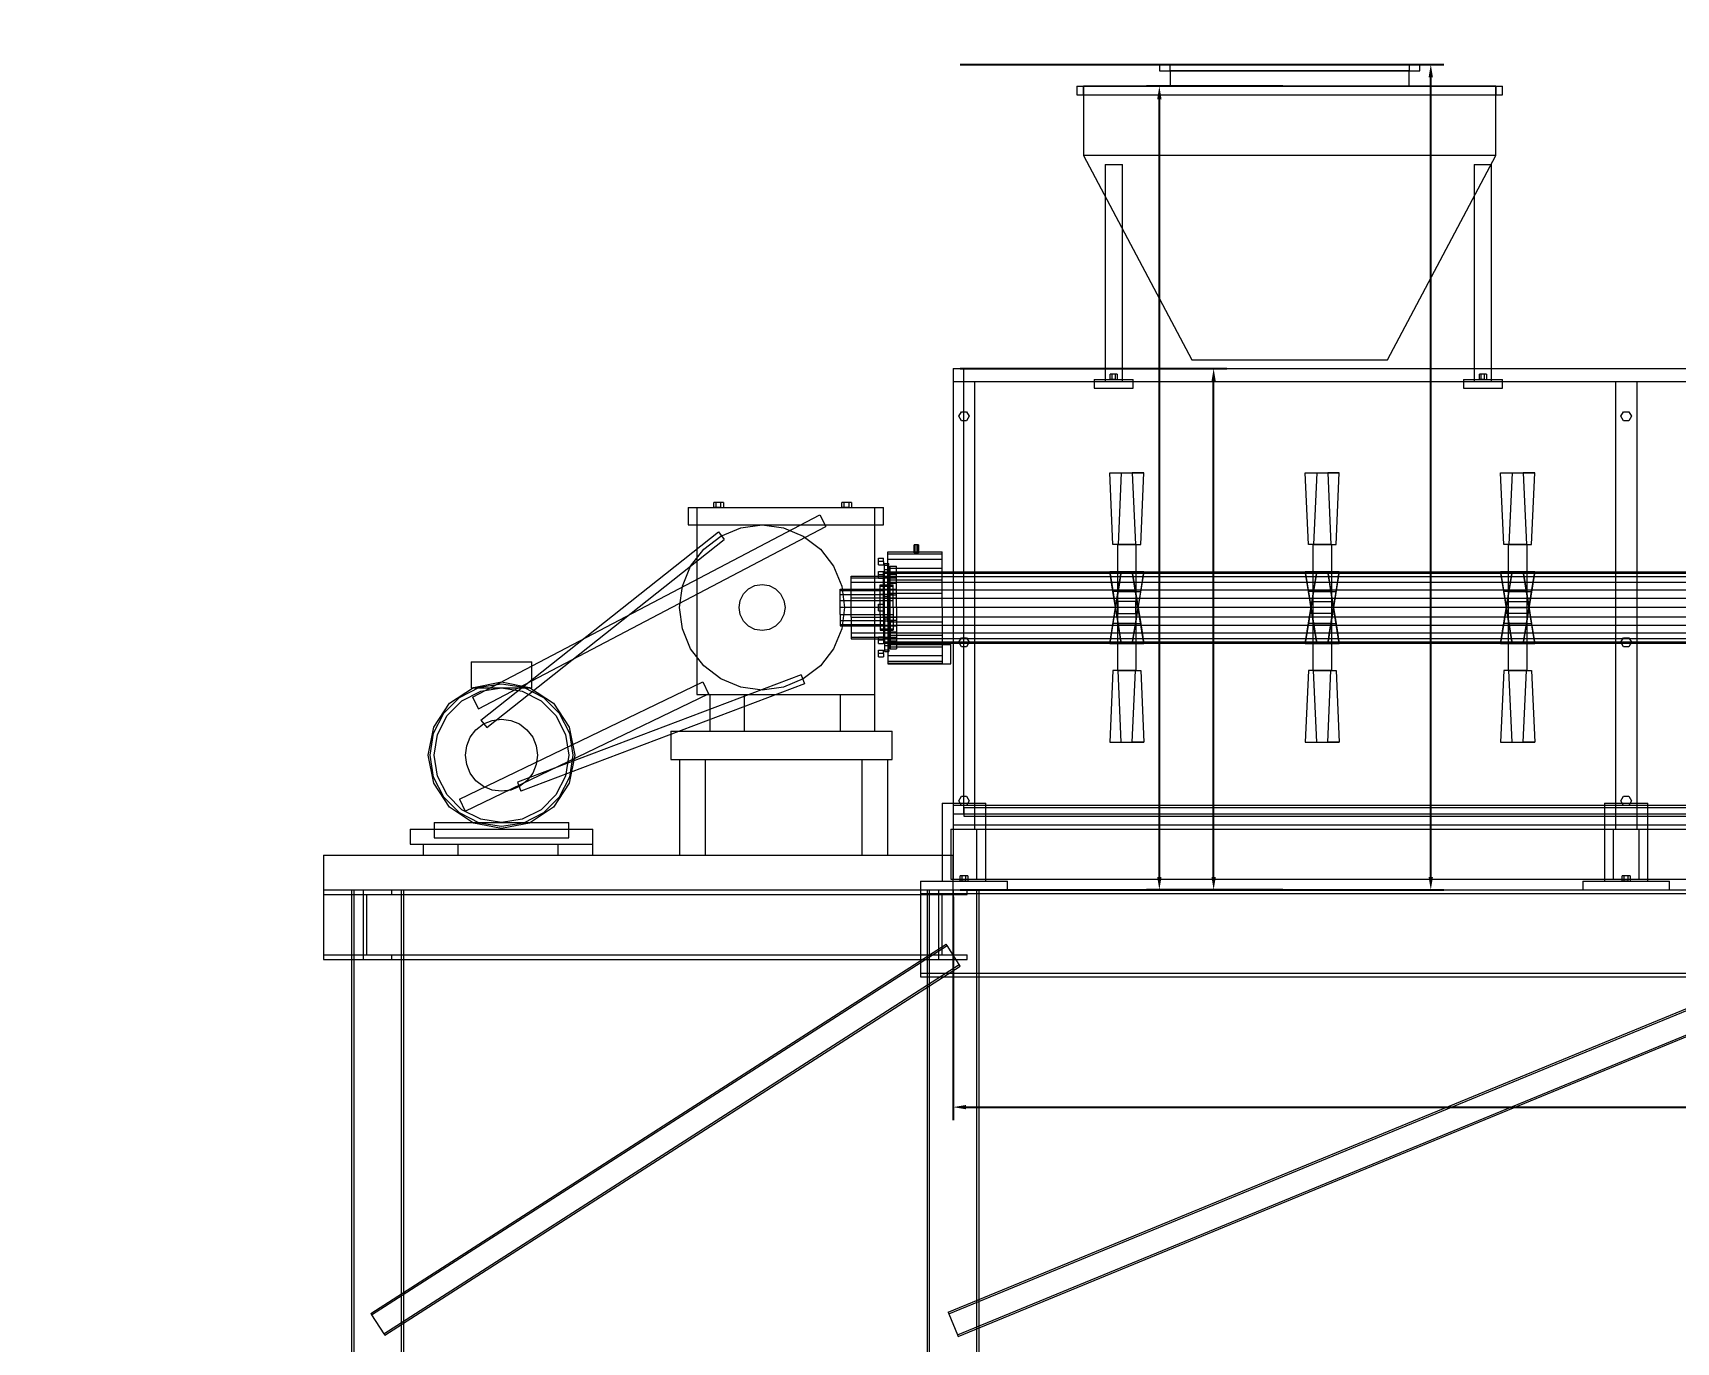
# Model space of a CAD drawing. Header units: millimetres. Extents: x -191664 to 191490, y -197311 to 10263.
# Drawn here: x -644 to 3140, y -84141 to -81127 of the extents above; entities that cross this region are included whole.
import ezdxf

# ---------------------------------------------------------------- set-up
doc = ezdxf.new("R2010")
doc.units = ezdxf.units.MM
for name, color, linetype, lineweight in [('COTAS_O', 1, 'Continuous', 0), ('COTAS_R', 1, 'Continuous', 0), ('DET_mezcladora_lateral', 7, 'Continuous', 0), ('R15_COTAS_TRANSPORTE_P', 1, 'Continuous', 0)]:
    doc.layers.add(name, color=color, linetype=linetype, lineweight=lineweight)
doc.dimstyles.new('PLANTA_20', dxfattribs={"dimtxt": 50, "dimasz": 30, "dimexe": 30, "dimexo": 16, "dimgap": 20, "dimtad": 1, "dimtih": 1, "dimtoh": 1, "dimdec": 1, "dimzin": 0, "dimdsep": 46, "dimcen": 0.09, "dimadec": 0, "dimazin": 0, "dimtfac": 1, "dimtdec": 4, "dimtofl": 0, "dimtmove": 0, "dimatfit": 3, "dimfxl": 1, "dimtolj": 1, "dimtzin": 0, "dimarcsym": 0})

# ---------------------------------------------------------------- blocks, each defined once
blk = doc.blocks.new('*D59')
at = {"layer": 'COTAS_O', "color": 0, "lineweight": -2, "transparency": 16777216}
for p, q in [((1475, -83116), (1475, -83630)), ((7675, -83116), (7675, -83630)), ((1505, -83600), (7645, -83600))]:
    blk.add_line(p, q, dxfattribs=at)
at = {"layer": 'COTAS_O', "color": 0, "transparency": 16777216}
for points in [[(1505, -83595), (1505, -83605), (1475, -83600)], [(7645, -83595), (7645, -83605), (7675, -83600)]]:
    blk.add_solid(points, dxfattribs=at)
at = {"layer": 'Defpoints', "color": 0, "transparency": 16777216}
for p in [(1475, -83100), (7675, -83100), (7675, -83600)]:
    blk.add_point(p, dxfattribs=at)
blk = doc.blocks.new('*D60')
at = {"layer": 'COTAS_O', "color": 0, "lineweight": -2, "transparency": 16777216}
for p, q in [((1491, -81900), (2105, -81900)), ((2075, -83070), (2075, -81930)), ((1491, -83100), (2105, -83100))]:
    blk.add_line(p, q, dxfattribs=at)
at = {"layer": 'COTAS_O', "color": 0, "transparency": 16777216}
for points in [[(2070, -81930), (2080, -81930), (2075, -81900)], [(2070, -83070), (2080, -83070), (2075, -83100)]]:
    blk.add_solid(points, dxfattribs=at)
at = {"layer": 'Defpoints', "color": 0, "transparency": 16777216}
for p in [(1475, -81900), (2075, -81900), (1475, -83100)]:
    blk.add_point(p, dxfattribs=at)
blk = doc.blocks.new('*D61')
at = {"layer": 'COTAS_R', "color": 0, "lineweight": -2, "transparency": 16777216}
for p, q in [((1491, -81200), (2605, -81200)), ((2575, -83070), (2575, -81230)), ((1491, -83100), (2605, -83100))]:
    blk.add_line(p, q, dxfattribs=at)
at = {"layer": 'COTAS_R', "color": 0, "transparency": 16777216}
for points in [[(2570, -81230), (2580, -81230), (2575, -81200)], [(2570, -83070), (2580, -83070), (2575, -83100)]]:
    blk.add_solid(points, dxfattribs=at)
at = {"layer": 'Defpoints', "color": 0, "transparency": 16777216}
for p in [(1475, -81200), (2575, -81200), (1475, -83100)]:
    blk.add_point(p, dxfattribs=at)
blk = doc.blocks.new('*D62')
at = {"layer": 'COTAS_R', "color": 0, "lineweight": -2, "transparency": 16777216}
for p, q in [((2234, -81250), (1920, -81250)), ((1950, -83070), (1950, -81280)), ((2234, -83100), (1920, -83100))]:
    blk.add_line(p, q, dxfattribs=at)
at = {"layer": 'COTAS_R', "color": 0, "transparency": 16777216}
for points in [[(1945, -81280), (1955, -81280), (1950, -81250)], [(1945, -83070), (1955, -83070), (1950, -83100)]]:
    blk.add_solid(points, dxfattribs=at)
at = {"layer": 'Defpoints', "color": 0, "transparency": 16777216}
for p in [(1950, -81250), (2250, -81250), (2250, -83100)]:
    blk.add_point(p, dxfattribs=at)
blk = doc.blocks.new('*D63')
at = {"layer": 'COTAS_R', "color": 0, "lineweight": -2, "transparency": 16777216}
for p, q in [((2234, -81250), (1920, -81250)), ((1950, -83070), (1950, -81280)), ((2234, -83100), (1920, -83100))]:
    blk.add_line(p, q, dxfattribs=at)
at = {"layer": 'COTAS_R', "color": 0, "transparency": 16777216}
for points in [[(1945, -81280), (1955, -81280), (1950, -81250)], [(1945, -83070), (1955, -83070), (1950, -83100)]]:
    blk.add_solid(points, dxfattribs=at)
at = {"layer": 'Defpoints', "color": 0, "transparency": 16777216}
for p in [(1950, -81250), (2250, -81250), (2250, -83100)]:
    blk.add_point(p, dxfattribs=at)
blk = doc.blocks.new('*D131')
at = {"layer": 'Defpoints', "color": 0, "transparency": 16777216}
for p in [(1100, -183968.1), (1139.8, -184162.7), (1104.6, -184212), (1304.6, -184212), (1304.6, -184212)]:
    blk.add_point(p, dxfattribs=at)
at = {"layer": 'R15_COTAS_TRANSPORTE_P', "color": 0, "lineweight": -2, "transparency": 16777216}
blk.add_arc((1304.6, -184212), 172, 140.0034, 169.9966, dxfattribs=at)
at = {"layer": 'R15_COTAS_TRANSPORTE_P', "color": 0, "transparency": 16777216}
for points in [[(1169.3, -184097.9), (1176.3, -184105), (1194, -184080.2)], [(1140.2, -184182.6), (1130.2, -184181.7), (1132.6, -184212)]]:
    blk.add_solid(points, dxfattribs=at)
blk = doc.blocks.new('*D132')
at = {"layer": 'Defpoints', "color": 0, "transparency": 16777216}
for p in [(-500, -194490), (-500, -194490), (500, -194490), (203.3, -194656.7), (439.7, -194832)]:
    blk.add_point(p, dxfattribs=at)
at = {"layer": 'R15_COTAS_TRANSPORTE_P', "color": 0, "lineweight": -2, "transparency": 16777216}
blk.add_arc((-500, -194490), 722.8, 342.3783, 357.6217, dxfattribs=at)
at = {"layer": 'R15_COTAS_TRANSPORTE_P', "color": 0, "transparency": 16777216}
for points in [[(217.2, -194519.9), (227.1, -194520.1), (222.8, -194490)], [(193.6, -194710.4), (184.1, -194707.2), (179.2, -194737.2)]]:
    blk.add_solid(points, dxfattribs=at)
blk = doc.blocks.new('*D133')
at = {"layer": 'Defpoints', "color": 0, "transparency": 16777216}
for p in [(439.7, -194148), (217.9, -194406.1), (-500, -194490), (-500, -194490), (500, -194490)]:
    blk.add_point(p, dxfattribs=at)
at = {"layer": 'R15_COTAS_TRANSPORTE_P', "color": 0, "lineweight": -2, "transparency": 16777216}
blk.add_arc((-500, -194490), 722.8, 2.3783, 17.6217, dxfattribs=at)
at = {"layer": 'R15_COTAS_TRANSPORTE_P', "color": 0, "transparency": 16777216}
for points in [[(184.1, -194272.8), (193.6, -194269.6), (179.2, -194242.8)], [(227.1, -194459.9), (217.2, -194460.1), (222.8, -194490)]]:
    blk.add_solid(points, dxfattribs=at)

msp = doc.modelspace()

# ---------------------------------------------------------------- linework, layer by layer
at = {"layer": 'DET_mezcladora_lateral', "color": 9, "true_color": 0xc6c9c8}
for p, q in [((1950, -81200), (2550, -81200)), ((1950, -81200), (1950, -81215)), ((1950, -81200), (1975, -81200)), ((1975, -81215), (1975, -81200)), ((2525, -81200), (2550, -81200)), ((2525, -81200), (2525, -81215)), ((2550, -81215), (2550, -81200)), ((1950, -81215), (2550, -81215)), ((1950, -81215), (1975, -81215)), ((2525, -81215), (2550, -81215)), ((1475, -81900), (1475, -81930)), ((1475, -81900), (1500, -81900)), ((1500, -81930), (1500, -81900)), ((1800, -81925), (1890, -81925)), ((1800, -81925), (1800, -81945)), ((1890, -81945), (1890, -81925)), ((2650, -81925), (2740, -81925)), ((2650, -81925), (2650, -81945)), ((2740, -81945), (2740, -81925)), ((1475, -81930), (7675, -81930)), ((1475, -81930), (1525, -81930)), ((1475, -81930), (1475, -82960)), ((1525, -82960), (1525, -81930)), ((1800, -81945), (1890, -81945)), ((2650, -81945), (2740, -81945)), ((3000, -81930), (3050, -81930)), ((3000, -81930), (3000, -82960)), ((3050, -82960), (3050, -81930)), ((1896, -82305), (1854, -82305)), ((1854, -82450), (1854, -82305)), ((1896, -82305), (1896, -82450)), ((2346, -82305), (2304, -82305)), ((2304, -82450), (2304, -82305)), ((2346, -82305), (2346, -82450)), ((2796, -82305), (2754, -82305)), ((2754, -82450), (2754, -82305)), ((2796, -82305), (2796, -82450)), ((1330, -82359.65), (1330, -82355)), ((1330, -82355), (1345, -82355)), ((1330, -82373.14), (1330, -82359.65)), ((1330, -82359.65), (1345, -82359.65)), ((1330, -82394.16), (1330, -82373.14)), ((1330, -82373.14), (1345, -82373.14)), ((1345, -82359.65), (1345, -82355)), ((1345, -82373.14), (1345, -82359.65)), ((1345, -82394.16), (1345, -82373.14)), ((992.12, -82418.85), (1003.85, -82407.12)), ((1003.85, -82407.12), (1018.62, -82399.59)), ((1018.62, -82399.59), (1035, -82397)), ((1035, -82397), (1051.38, -82399.59)), ((1051.38, -82399.59), (1066.15, -82407.12)), ((1066.15, -82407.12), (1077.88, -82418.85)), ((1215, -82411.2), (1215, -82408)), ((1215, -82408), (1315, -82408)), ((1215, -82420.3), (1215, -82411.2)), ((1215, -82411.2), (1315, -82411.2)), ((1315, -82411.2), (1315, -82408)), ((1315, -82420.3), (1315, -82411.2)), ((1330, -82420.64), (1330, -82394.16)), ((1330, -82394.16), (1345, -82394.16)), ((1345, -82420.64), (1345, -82394.16)), ((982, -82450), (984.59, -82433.62)), ((984.59, -82466.38), (982, -82450)), ((984.59, -82433.62), (992.12, -82418.85)), ((1077.88, -82418.85), (1085.41, -82433.62)), ((1085.41, -82433.62), (1088, -82450)), ((1088, -82450), (1085.41, -82466.38)), ((1215, -82433.93), (1215, -82420.3)), ((1215, -82420.3), (1315, -82420.3)), ((1215, -82450), (1215, -82433.93)), ((1215, -82433.93), (1315, -82433.93)), ((1215, -82466.07), (1215, -82450)), ((1315, -82450), (1215, -82450)), ((1315, -82433.93), (1315, -82420.3)), ((1315, -82450), (1315, -82433.93)), ((1315, -82450), (1315, -82466.07)), ((1330, -82450), (1330, -82420.64)), ((1330, -82420.64), (1345, -82420.64)), ((1330, -82479.36), (1330, -82450)), ((1345, -82450), (1330, -82450)), ((1345, -82450), (1345, -82420.64)), ((1345, -82450), (1345, -82479.36)), ((1854, -82436), (1854, -82464)), ((1896, -82436), (1854, -82436)), ((1896, -82450), (1854, -82450)), ((1854, -82595), (1854, -82450)), ((1896, -82464), (1896, -82436)), ((1896, -82450), (1896, -82595)), ((2304, -82464), (2304, -82436)), ((2304, -82436), (2346, -82436)), ((2346, -82450), (2304, -82450)), ((2304, -82595), (2304, -82450)), ((2346, -82436), (2346, -82464)), ((2346, -82450), (2346, -82595)), ((2754, -82464), (2754, -82436)), ((2754, -82436), (2796, -82436)), ((2754, -82450), (2796, -82450)), ((2754, -82595), (2754, -82450)), ((2796, -82436), (2796, -82464)), ((2796, -82450), (2796, -82595)), ((992.12, -82481.15), (984.59, -82466.38)), ((1003.85, -82492.88), (992.12, -82481.15)), ((1018.62, -82500.41), (1003.85, -82492.88)), ((1066.15, -82492.88), (1051.38, -82500.41)), ((1077.88, -82481.15), (1066.15, -82492.88)), ((1085.41, -82466.38), (1077.88, -82481.15)), ((1215, -82466.07), (1215, -82479.7)), ((1215, -82466.07), (1315, -82466.07)), ((1215, -82479.7), (1215, -82488.8)), ((1215, -82479.7), (1315, -82479.7)), ((1215, -82488.8), (1215, -82492)), ((1215, -82488.8), (1315, -82488.8)), ((1215, -82492), (1315, -82492)), ((1315, -82466.07), (1315, -82479.7)), ((1315, -82479.7), (1315, -82488.8)), ((1315, -82488.8), (1315, -82492)), ((1330, -82479.36), (1330, -82505.84)), ((1330, -82479.36), (1345, -82479.36)), ((1345, -82479.36), (1345, -82505.84)), ((1854, -82464), (1896, -82464)), ((2346, -82464), (2304, -82464)), ((2796, -82464), (2754, -82464)), ((1035, -82503), (1018.62, -82500.41)), ((1051.38, -82500.41), (1035, -82503)), ((1330, -82505.84), (1330, -82526.86)), ((1330, -82505.84), (1345, -82505.84)), ((1330, -82526.86), (1330, -82540.35)), ((1330, -82526.86), (1345, -82526.86)), ((1345, -82505.84), (1345, -82526.86)), ((1345, -82526.86), (1345, -82540.35)), ((1330, -82540.35), (1330, -82545)), ((1330, -82540.35), (1345, -82540.35)), ((1330, -82545), (1345, -82545)), ((1345, -82540.35), (1345, -82545)), ((1854, -82595), (1896, -82595)), ((2304, -82595), (2346, -82595)), ((2754, -82595), (2796, -82595)), ((1475, -82905), (7675, -82905)), ((1475, -82905), (1475, -82950)), ((225, -82960), (645, -82960)), ((225, -82960), (225, -82995)), ((645, -82995), (645, -82960)), ((1475, -82950), (7675, -82950)), ((1475, -82960), (1525, -82960)), ((3000, -82960), (3050, -82960)), ((225, -82995), (645, -82995)), ((1400, -83080), (1600, -83080)), ((1400, -83080), (1400, -83100)), ((1600, -83100), (1600, -83080)), ((2925, -83080), (3125, -83080)), ((2925, -83080), (2925, -83100)), ((3125, -83100), (3125, -83080)), ((1400, -83100), (1600, -83100)), ((2925, -83100), (3125, -83100))]:
    msp.add_line(p, q, dxfattribs=at)
at = {"layer": 'DET_mezcladora_lateral', "color": 250, "true_color": 0x33393d}
for p, q in [((2525, -81215), (1975, -81215)), ((1975, -81215), (1975, -81250)), ((2525, -81250), (2525, -81215)), ((1975, -81250), (2525, -81250)), ((885, -82220), (1295, -82220)), ((885, -82220), (885, -82650)), ((1295, -82650), (1295, -82220)), ((940, -82285.46), (985.82, -82266.47)), ((985.82, -82266.47), (1035, -82260)), ((1035, -82260), (1084.18, -82266.47)), ((1084.18, -82266.47), (1130, -82285.46)), ((387.25, -82709.16), (934.5, -82276.07)), ((400.91, -82726.41), (948.15, -82293.32)), ((900.65, -82315.65), (940, -82285.46)), ((934.5, -82276.07), (948.15, -82293.32)), ((1130, -82285.46), (1169.35, -82315.65)), ((870.46, -82355), (900.65, -82315.65)), ((1169.35, -82315.65), (1199.54, -82355)), ((851.47, -82400.82), (870.46, -82355)), ((1199.54, -82355), (1218.53, -82400.82)), ((1240, -82381.52), (1240, -82378)), ((1240, -82378), (1345, -82378)), ((1317, -82352.44), (1317, -82349)), ((1317, -82349), (1327, -82349)), ((1317, -82362.53), (1317, -82352.44)), ((1317, -82352.44), (1327, -82352.44)), ((1317, -82378.58), (1317, -82362.53)), ((1317, -82362.53), (1327, -82362.53)), ((1317, -82399.5), (1317, -82378.58)), ((1317, -82378.58), (1327, -82378.58)), ((1327, -82352.44), (1327, -82349)), ((1327, -82362.53), (1327, -82352.44)), ((1327, -82378.58), (1327, -82362.53)), ((1327, -82399.5), (1327, -82378.58)), ((1345, -82381.52), (1345, -82378)), ((845, -82450), (851.47, -82400.82)), ((1218.53, -82400.82), (1225, -82450)), ((1240, -82391.75), (1240, -82381.52)), ((1240, -82381.52), (1345, -82381.52)), ((1240, -82407.68), (1240, -82391.75)), ((1240, -82391.75), (1345, -82391.75)), ((1240, -82427.75), (1240, -82407.68)), ((1240, -82407.68), (1345, -82407.68)), ((1317, -82423.86), (1317, -82399.5)), ((1317, -82399.5), (1327, -82399.5)), ((1327, -82423.86), (1327, -82399.5)), ((1345, -82391.75), (1345, -82381.52)), ((1345, -82407.68), (1345, -82391.75)), ((1345, -82427.75), (1345, -82407.68)), ((851.47, -82499.18), (845, -82450)), ((1225, -82450), (1218.53, -82499.18)), ((1240, -82450), (1240, -82427.75)), ((1240, -82427.75), (1345, -82427.75)), ((1240, -82472.25), (1240, -82450)), ((1345, -82450), (1240, -82450)), ((1317, -82450), (1317, -82423.86)), ((1317, -82423.86), (1327, -82423.86)), ((1317, -82476.14), (1317, -82450)), ((1327, -82450), (1317, -82450)), ((1327, -82450), (1327, -82423.86)), ((1327, -82450), (1327, -82476.14)), ((1345, -82450), (1345, -82427.75)), ((1345, -82450), (1345, -82472.25)), ((1240, -82472.25), (1240, -82492.32)), ((1240, -82472.25), (1345, -82472.25)), ((1240, -82492.32), (1240, -82508.25)), ((1240, -82492.32), (1345, -82492.32)), ((1317, -82476.14), (1317, -82500.5)), ((1317, -82476.14), (1327, -82476.14)), ((1327, -82476.14), (1327, -82500.5)), ((1345, -82472.25), (1345, -82492.32)), ((1345, -82492.32), (1345, -82508.25)), ((870.46, -82545), (851.47, -82499.18)), ((1218.53, -82499.18), (1199.54, -82545)), ((1240, -82508.25), (1240, -82518.48)), ((1240, -82508.25), (1345, -82508.25)), ((1240, -82518.48), (1240, -82522)), ((1240, -82518.48), (1345, -82518.48)), ((1240, -82522), (1345, -82522)), ((1317, -82500.5), (1317, -82521.42)), ((1317, -82500.5), (1327, -82500.5)), ((1317, -82521.42), (1317, -82537.47)), ((1317, -82521.42), (1327, -82521.42)), ((1327, -82500.5), (1327, -82521.42)), ((1327, -82521.42), (1327, -82537.47)), ((1345, -82508.25), (1345, -82518.48)), ((1345, -82518.48), (1345, -82522)), ((900.65, -82584.35), (870.46, -82545)), ((1199.54, -82545), (1169.35, -82584.35)), ((1317, -82537.47), (1317, -82547.56)), ((1317, -82537.47), (1327, -82537.47)), ((1317, -82547.56), (1317, -82551)), ((1317, -82547.56), (1327, -82547.56)), ((1317, -82551), (1327, -82551)), ((1327, -82537.47), (1327, -82547.56)), ((1327, -82547.56), (1327, -82551)), ((365.25, -82575), (504.75, -82575)), ((365.25, -82575), (365.25, -82635)), ((1124.78, -82605.02), (472.03, -82851.92)), ((504.75, -82635), (504.75, -82575)), ((940, -82614.54), (900.65, -82584.35)), ((1124.78, -82605.02), (1132.56, -82625.59)), ((1169.35, -82584.35), (1130, -82614.54)), ((315.53, -82670.53), (370.35, -82633.91)), ((343.89, -82664.6), (387.1, -82642.59)), ((365.25, -82635), (504.75, -82635)), ((370.35, -82633.91), (435, -82621.05)), ((387.1, -82642.59), (435, -82635)), ((435, -82621.05), (499.65, -82633.91)), ((435, -82635), (482.9, -82642.59)), ((1132.56, -82625.59), (479.81, -82872.5)), ((482.9, -82642.59), (526.11, -82664.6)), ((499.65, -82633.91), (554.47, -82670.53)), ((985.82, -82633.53), (940, -82614.54)), ((1035, -82640), (985.82, -82633.53)), ((1084.18, -82633.53), (1035, -82640)), ((1130, -82614.54), (1084.18, -82633.53)), ((278.91, -82725.35), (315.53, -82670.53)), ((309.6, -82698.89), (343.89, -82664.6)), ((526.11, -82664.6), (560.4, -82698.89)), ((554.47, -82670.53), (591.09, -82725.35)), ((885, -82650), (1295, -82650)), ((287.59, -82742.1), (309.6, -82698.89)), ((376.31, -82731.31), (393.5, -82718.12)), ((387.25, -82709.16), (400.91, -82726.41)), ((393.5, -82718.12), (413.52, -82709.83)), ((413.52, -82709.83), (435, -82707)), ((435, -82707), (456.48, -82709.83)), ((456.48, -82709.83), (476.5, -82718.12)), ((476.5, -82718.12), (493.69, -82731.31)), ((560.4, -82698.89), (582.41, -82742.1)), ((266.05, -82790), (278.91, -82725.35)), ((280, -82790), (287.59, -82742.1)), ((354.83, -82768.52), (363.12, -82748.5)), ((363.12, -82748.5), (376.31, -82731.31)), ((493.69, -82731.31), (506.88, -82748.5)), ((506.88, -82748.5), (515.17, -82768.52)), ((582.41, -82742.1), (590, -82790)), ((591.09, -82725.35), (603.95, -82790)), ((278.91, -82854.65), (266.05, -82790)), ((287.59, -82837.9), (280, -82790)), ((352, -82790), (354.83, -82768.52)), ((354.83, -82811.48), (352, -82790)), ((515.17, -82768.52), (518, -82790)), ((518, -82790), (515.17, -82811.48)), ((590, -82790), (582.41, -82837.9)), ((603.95, -82790), (591.09, -82854.65)), ((363.12, -82831.5), (354.83, -82811.48)), ((376.31, -82848.69), (363.12, -82831.5)), ((506.88, -82831.5), (493.69, -82848.69)), ((515.17, -82811.48), (506.88, -82831.5)), ((315.53, -82909.47), (278.91, -82854.65)), ((309.6, -82881.11), (287.59, -82837.9)), ((393.5, -82861.88), (376.31, -82848.69)), ((413.52, -82870.17), (393.5, -82861.88)), ((435, -82873), (413.52, -82870.17)), ((456.48, -82870.17), (435, -82873)), ((476.5, -82861.88), (456.48, -82870.17)), ((472.03, -82851.92), (479.81, -82872.5)), ((493.69, -82848.69), (476.5, -82861.88)), ((591.09, -82854.65), (554.47, -82909.47)), ((582.41, -82837.9), (560.4, -82881.11)), ((343.89, -82915.4), (309.6, -82881.11)), ((370.35, -82946.09), (315.53, -82909.47)), ((554.47, -82909.47), (499.65, -82946.09)), ((560.4, -82881.11), (526.11, -82915.4)), ((387.1, -82937.41), (343.89, -82915.4)), ((435, -82958.95), (370.35, -82946.09)), ((435, -82945), (387.1, -82937.41)), ((482.9, -82937.41), (435, -82945)), ((499.65, -82946.09), (435, -82958.95)), ((526.11, -82915.4), (482.9, -82937.41))]:
    msp.add_line(p, q, dxfattribs=at)
at = {"layer": 'DET_mezcladora_lateral', "color": 254, "true_color": 0xdce0df}
for p, q in [((1760, -81250), (2740, -81250)), ((1760, -81250), (1760, -81270)), ((1760, -81250), (1775, -81250)), ((1760, -81270), (2740, -81270)), ((1760, -81270), (1775, -81270)), ((1775, -81270), (1775, -81250)), ((2725, -81250), (2740, -81250)), ((2725, -81250), (2725, -81270)), ((2725, -81270), (2740, -81270)), ((2740, -81270), (2740, -81250)), ((1843.08, -82305), (1835.72, -82140)), ((1835.72, -82140), (1862.28, -82140)), ((1835.72, -82140), (1887.72, -82140)), ((1862.28, -82140), (1854.92, -82305)), ((1862.28, -82140), (1914.28, -82140)), ((1914.28, -82140), (1887.72, -82140)), ((1887.72, -82140), (1895.08, -82305)), ((1906.92, -82305), (1914.28, -82140)), ((2293.08, -82305), (2285.72, -82140)), ((2285.72, -82140), (2312.28, -82140)), ((2285.72, -82140), (2337.72, -82140)), ((2312.28, -82140), (2304.92, -82305)), ((2312.28, -82140), (2364.28, -82140)), ((2364.28, -82140), (2337.72, -82140)), ((2337.72, -82140), (2345.08, -82305)), ((2356.92, -82305), (2364.28, -82140)), ((2743.08, -82305), (2735.72, -82140)), ((2735.72, -82140), (2762.28, -82140)), ((2735.72, -82140), (2787.72, -82140)), ((2762.28, -82140), (2754.92, -82305)), ((2762.28, -82140), (2814.28, -82140)), ((2814.28, -82140), (2787.72, -82140)), ((2787.72, -82140), (2795.08, -82305)), ((2806.92, -82305), (2814.28, -82140)), ((1854.92, -82305), (1843.08, -82305)), ((1895.08, -82305), (1843.08, -82305)), ((1854.92, -82305), (1906.92, -82305)), ((1895.08, -82305), (1906.92, -82305)), ((2304.92, -82305), (2293.08, -82305)), ((2345.08, -82305), (2293.08, -82305)), ((2304.92, -82305), (2356.92, -82305)), ((2345.08, -82305), (2356.92, -82305)), ((2754.92, -82305), (2743.08, -82305)), ((2795.08, -82305), (2743.08, -82305)), ((2754.92, -82305), (2806.92, -82305)), ((2795.08, -82305), (2806.92, -82305)), ((1315, -82370.79), (1315, -82368)), ((1315, -82368), (7835, -82368)), ((1315, -82378.99), (1315, -82370.79)), ((1315, -82370.79), (7835, -82370.79)), ((1315, -82392.02), (1315, -82378.99)), ((1315, -82378.99), (7835, -82378.99)), ((1835.72, -82533), (1862.28, -82367)), ((1843.08, -82413), (1835.72, -82367)), ((1835.72, -82367), (1862.28, -82533)), ((1835.72, -82367), (1887.72, -82367)), ((1862.28, -82367), (1854.92, -82413)), ((1862.28, -82367), (1914.28, -82367)), ((1914.28, -82367), (1887.72, -82533)), ((1914.28, -82533), (1887.72, -82367)), ((1887.72, -82367), (1895.08, -82413)), ((1906.92, -82413), (1914.28, -82367)), ((2293.08, -82413), (2285.72, -82367)), ((2285.72, -82367), (2312.28, -82533)), ((2285.72, -82367), (2337.72, -82367)), ((2285.72, -82533), (2312.28, -82367)), ((2312.28, -82367), (2304.92, -82413)), ((2312.28, -82367), (2364.28, -82367)), ((2364.28, -82533), (2337.72, -82367)), ((2337.72, -82367), (2345.08, -82413)), ((2364.28, -82367), (2337.72, -82533)), ((2356.92, -82413), (2364.28, -82367)), ((2743.08, -82413), (2735.72, -82367)), ((2735.72, -82367), (2762.28, -82533)), ((2735.72, -82367), (2787.72, -82367)), ((2735.72, -82533), (2762.28, -82367)), ((2762.28, -82367), (2754.92, -82413)), ((2762.28, -82367), (2814.28, -82367)), ((2814.28, -82533), (2787.72, -82367)), ((2787.72, -82367), (2795.08, -82413)), ((2814.28, -82367), (2787.72, -82533)), ((2806.92, -82413), (2814.28, -82367)), ((1315, -82409), (1315, -82392.02)), ((1315, -82392.02), (7835, -82392.02)), ((1315, -82428.78), (1315, -82409)), ((1315, -82409), (7835, -82409)), ((1854.92, -82413), (1843.08, -82487)), ((1854.92, -82487), (1843.08, -82413)), ((1895.08, -82413), (1843.08, -82413)), ((1854.92, -82413), (1906.92, -82413)), ((1895.08, -82487), (1906.92, -82413)), ((1895.08, -82413), (1906.92, -82487)), ((2304.92, -82487), (2293.08, -82413)), ((2345.08, -82413), (2293.08, -82413)), ((2304.92, -82413), (2293.08, -82487)), ((2304.92, -82413), (2356.92, -82413)), ((2345.08, -82413), (2356.92, -82487)), ((2345.08, -82487), (2356.92, -82413)), ((2754.92, -82487), (2743.08, -82413)), ((2795.08, -82413), (2743.08, -82413)), ((2754.92, -82413), (2743.08, -82487)), ((2754.92, -82413), (2806.92, -82413)), ((2795.08, -82413), (2806.92, -82487)), ((2795.08, -82487), (2806.92, -82413)), ((1315, -82450), (1315, -82428.78)), ((1315, -82428.78), (7835, -82428.78)), ((1315, -82471.22), (1315, -82450)), ((7835, -82450), (1315, -82450)), ((1315, -82471.22), (1315, -82491)), ((1315, -82471.22), (7835, -82471.22)), ((1315, -82491), (1315, -82507.98)), ((1315, -82491), (7835, -82491)), ((1843.08, -82487), (1835.72, -82533)), ((1895.08, -82487), (1843.08, -82487)), ((1862.28, -82533), (1854.92, -82487)), ((1854.92, -82487), (1906.92, -82487)), ((1887.72, -82533), (1895.08, -82487)), ((1906.92, -82487), (1914.28, -82533)), ((2293.08, -82487), (2285.72, -82533)), ((2345.08, -82487), (2293.08, -82487)), ((2312.28, -82533), (2304.92, -82487)), ((2304.92, -82487), (2356.92, -82487)), ((2337.72, -82533), (2345.08, -82487)), ((2356.92, -82487), (2364.28, -82533)), ((2743.08, -82487), (2735.72, -82533)), ((2795.08, -82487), (2743.08, -82487)), ((2762.28, -82533), (2754.92, -82487)), ((2754.92, -82487), (2806.92, -82487)), ((2787.72, -82533), (2795.08, -82487)), ((2806.92, -82487), (2814.28, -82533)), ((1315, -82507.98), (1315, -82521.01)), ((1315, -82507.98), (7835, -82507.98)), ((1315, -82521.01), (1315, -82529.21)), ((1315, -82521.01), (7835, -82521.01)), ((1315, -82529.21), (1315, -82532)), ((1315, -82529.21), (7835, -82529.21)), ((1315, -82532), (7835, -82532)), ((1835.72, -82533), (1887.72, -82533)), ((1862.28, -82533), (1914.28, -82533)), ((2285.72, -82533), (2337.72, -82533)), ((2312.28, -82533), (2364.28, -82533)), ((2735.72, -82533), (2787.72, -82533)), ((2762.28, -82533), (2814.28, -82533)), ((1843.08, -82595), (1835.72, -82760)), ((1854.92, -82595), (1843.08, -82595)), ((1895.08, -82595), (1843.08, -82595)), ((1862.28, -82760), (1854.92, -82595)), ((1854.92, -82595), (1906.92, -82595)), ((1887.72, -82760), (1895.08, -82595)), ((1895.08, -82595), (1906.92, -82595)), ((1906.92, -82595), (1914.28, -82760)), ((2293.08, -82595), (2285.72, -82760)), ((2304.92, -82595), (2293.08, -82595)), ((2345.08, -82595), (2293.08, -82595)), ((2312.28, -82760), (2304.92, -82595)), ((2304.92, -82595), (2356.92, -82595)), ((2337.72, -82760), (2345.08, -82595)), ((2345.08, -82595), (2356.92, -82595)), ((2356.92, -82595), (2364.28, -82760)), ((2743.08, -82595), (2735.72, -82760)), ((2754.92, -82595), (2743.08, -82595)), ((2795.08, -82595), (2743.08, -82595)), ((2762.28, -82760), (2754.92, -82595)), ((2754.92, -82595), (2806.92, -82595)), ((2787.72, -82760), (2795.08, -82595)), ((2795.08, -82595), (2806.92, -82595)), ((2806.92, -82595), (2814.28, -82760)), ((1835.72, -82760), (1862.28, -82760)), ((1835.72, -82760), (1887.72, -82760)), ((1862.28, -82760), (1914.28, -82760)), ((1914.28, -82760), (1887.72, -82760)), ((2285.72, -82760), (2312.28, -82760)), ((2285.72, -82760), (2337.72, -82760)), ((2312.28, -82760), (2364.28, -82760)), ((2364.28, -82760), (2337.72, -82760)), ((2735.72, -82760), (2762.28, -82760)), ((2735.72, -82760), (2787.72, -82760)), ((2762.28, -82760), (2814.28, -82760)), ((2814.28, -82760), (2787.72, -82760))]:
    msp.add_line(p, q, dxfattribs=at)
at = {"layer": 'DET_mezcladora_lateral', "color": 252, "true_color": 0x8b8c91}
for p, q in [((2725, -81250), (1775, -81250)), ((1775, -81250), (1775, -81410)), ((2725, -81410), (2725, -81250)), ((1475, -81900), (7675, -81900)), ((1475, -81900), (1475, -82925)), ((865, -82220), (1315, -82220)), ((865, -82220), (865, -82260)), ((1315, -82260), (1315, -82220)), ((368.03, -82656.72), (1168.03, -82236.72)), ((381.97, -82683.28), (1181.97, -82263.28)), ((865, -82260), (1315, -82260)), ((1168.03, -82236.72), (1181.97, -82263.28)), ((338.49, -82891.49), (898.49, -82621.49)), ((898.49, -82621.49), (911.51, -82648.51)), ((351.51, -82918.51), (911.51, -82648.51)), ((368.03, -82656.72), (381.97, -82683.28)), ((338.49, -82891.49), (351.51, -82918.51)), ((1475, -82925), (7675, -82925))]:
    msp.add_line(p, q, dxfattribs=at)
at = {"layer": 'DET_mezcladora_lateral', "color": 253, "true_color": 0xa5a6aa}
for p, q in [((2725, -81410), (1775, -81410)), ((1775, -81410), (2025, -81880)), ((2475, -81880), (2725, -81410)), ((2025, -81880), (2475, -81880)), ((1475, -81930), (1500, -81930)), ((1475, -81930), (1475, -82925)), ((1500, -82925), (1500, -81930)), ((1500, -82910), (7075, -82910)), ((1500, -82910), (1500, -82930)), ((1475, -82925), (1500, -82925)), ((1500, -82930), (7075, -82930))]:
    msp.add_line(p, q, dxfattribs=at)
at = {"layer": 'DET_mezcladora_lateral', "color": 251, "true_color": 0x64686b}
for p, q in [((1825, -81430), (1865, -81430)), ((1825, -81430), (1825, -81930)), ((1865, -81930), (1865, -81430)), ((2675, -81430), (2715, -81430)), ((2675, -81430), (2675, -81930)), ((2715, -81930), (2715, -81430)), ((1825, -81930), (1865, -81930)), ((2675, -81930), (2715, -81930)), ((825, -82735), (1335, -82735)), ((825, -82735), (825, -82800)), ((1335, -82800), (1335, -82735)), ((825, -82800), (1335, -82800)), ((845, -82800), (905, -82800)), ((845, -82800), (845, -83020)), ((905, -83020), (905, -82800)), ((1265, -82800), (1325, -82800)), ((1265, -82800), (1265, -83020)), ((1325, -83020), (1325, -82800)), ((1450, -82900), (1550, -82900)), ((1450, -82900), (1450, -83080)), ((1550, -83080), (1550, -82900)), ((2975, -82900), (3075, -82900)), ((2975, -82900), (2975, -83080)), ((3075, -83080), (3075, -82900)), ((1470, -82960), (1530, -82960)), ((1470, -82960), (1470, -83075)), ((1475, -82960), (7675, -82960)), ((1475, -82960), (1475, -83075)), ((1530, -83075), (1530, -82960)), ((2995, -82960), (3055, -82960)), ((2995, -82960), (2995, -83075)), ((3055, -83075), (3055, -82960)), ((25, -83020), (1475, -83020)), ((25, -83020), (25, -83100)), ((845, -83020), (905, -83020)), ((1265, -83020), (1325, -83020)), ((1475, -83100), (1475, -83020)), ((1450, -83080), (1550, -83080)), ((1470, -83075), (1530, -83075)), ((1475, -83075), (7675, -83075)), ((2975, -83080), (3075, -83080)), ((2995, -83075), (3055, -83075)), ((25, -83100), (1475, -83100))]:
    msp.add_line(p, q, dxfattribs=at)
at = {"layer": 'DET_mezcladora_lateral', "color": 43, "true_color": 0xe7bf45}
for p, q in [((1841, -81913), (1837, -81913)), ((1837, -81925), (1837, -81913)), ((1841, -81925), (1837, -81925)), ((1849, -81913), (1841, -81913)), ((1841, -81925), (1841, -81913)), ((1849, -81925), (1841, -81925)), ((1853, -81913), (1849, -81913)), ((1849, -81925), (1849, -81913)), ((1849, -81925), (1853, -81925)), ((1853, -81913), (1853, -81925)), ((2691, -81913), (2687, -81913)), ((2687, -81925), (2687, -81913)), ((2691, -81925), (2687, -81925)), ((2699, -81913), (2691, -81913)), ((2691, -81925), (2691, -81913)), ((2699, -81925), (2691, -81925)), ((2703, -81913), (2699, -81913)), ((2699, -81925), (2699, -81913)), ((2699, -81925), (2703, -81925)), ((2703, -81913), (2703, -81925)), ((929.5, -82208), (924, -82208)), ((924, -82220), (924, -82208)), ((929.5, -82220), (924, -82220)), ((940.5, -82208), (929.5, -82208)), ((929.5, -82220), (929.5, -82208)), ((940.5, -82220), (929.5, -82220)), ((946, -82208), (940.5, -82208)), ((940.5, -82220), (940.5, -82208)), ((940.5, -82220), (946, -82220)), ((946, -82208), (946, -82220)), ((1224.5, -82208), (1219, -82208)), ((1219, -82220), (1219, -82208)), ((1224.5, -82220), (1219, -82220)), ((1235.5, -82208), (1224.5, -82208)), ((1224.5, -82220), (1224.5, -82208)), ((1235.5, -82220), (1224.5, -82220)), ((1241, -82208), (1235.5, -82208)), ((1235.5, -82220), (1235.5, -82208)), ((1235.5, -82220), (1241, -82220)), ((1241, -82208), (1241, -82220)), ((1303, -82344), (1303, -82336.21)), ((1303, -82336.21), (1315, -82336.21)), ((1315, -82344), (1315, -82336.21)), ((1303, -82351.79), (1303, -82344)), ((1315, -82344), (1303, -82344)), ((1303, -82351.79), (1315, -82351.79)), ((1303, -82375.05), (1303, -82367.25)), ((1303, -82367.25), (1315, -82367.25)), ((1303, -82382.84), (1303, -82375.05)), ((1315, -82375.05), (1303, -82375.05)), ((1315, -82344), (1315, -82351.79)), ((1315, -82375.05), (1315, -82367.25)), ((1315, -82375.05), (1315, -82382.84)), ((1303, -82382.84), (1315, -82382.84)), ((1303, -82450), (1303, -82442.21)), ((1303, -82442.21), (1315, -82442.21)), ((1303, -82457.79), (1303, -82450)), ((1315, -82450), (1303, -82450)), ((1315, -82450), (1315, -82442.21)), ((1315, -82450), (1315, -82457.79)), ((1303, -82457.79), (1315, -82457.79)), ((1303, -82524.95), (1303, -82517.16)), ((1303, -82517.16), (1315, -82517.16)), ((1303, -82532.75), (1303, -82524.95)), ((1315, -82524.95), (1303, -82524.95)), ((1315, -82524.95), (1315, -82517.16)), ((1315, -82524.95), (1315, -82532.75)), ((1303, -82532.75), (1315, -82532.75)), ((1303, -82556), (1303, -82548.21)), ((1303, -82548.21), (1315, -82548.21)), ((1303, -82563.79), (1303, -82556)), ((1315, -82556), (1303, -82556)), ((1303, -82563.79), (1315, -82563.79)), ((1315, -82556), (1315, -82548.21)), ((1315, -82556), (1315, -82563.79)), ((1495.5, -83068), (1491, -83068)), ((1491, -83080), (1491, -83068)), ((1495.5, -83080), (1491, -83080)), ((1504.5, -83068), (1495.5, -83068)), ((1495.5, -83080), (1495.5, -83068)), ((1504.5, -83080), (1495.5, -83080)), ((1509, -83068), (1504.5, -83068)), ((1504.5, -83080), (1504.5, -83068)), ((1504.5, -83080), (1509, -83080)), ((1509, -83068), (1509, -83080)), ((3020.5, -83068), (3016, -83068)), ((3016, -83080), (3016, -83068)), ((3020.5, -83080), (3016, -83080)), ((3029.5, -83068), (3020.5, -83068)), ((3020.5, -83080), (3020.5, -83068)), ((3029.5, -83080), (3020.5, -83080)), ((3034, -83068), (3029.5, -83068)), ((3029.5, -83080), (3029.5, -83068)), ((3029.5, -83080), (3034, -83080)), ((3034, -83068), (3034, -83080))]:
    msp.add_line(p, q, dxfattribs=at)
at = {"layer": 'DET_mezcladora_lateral', "color": 149, "true_color": 0x3c4245}
for p, q in [((1488, -82010), (1494, -81999.61)), ((1494, -81999.61), (1506, -81999.61)), ((1506, -81999.61), (1512, -82010)), ((3013, -82010), (3019, -81999.61)), ((3019, -81999.61), (3031, -81999.61)), ((3031, -81999.61), (3037, -82010)), ((1494, -82020.39), (1488, -82010)), ((1506, -82020.39), (1494, -82020.39)), ((1512, -82010), (1506, -82020.39)), ((3019, -82020.39), (3013, -82010)), ((3031, -82020.39), (3019, -82020.39)), ((3037, -82010), (3031, -82020.39)), ((1488, -82530), (1494, -82519.61)), ((1494, -82540.39), (1488, -82530)), ((1494, -82519.61), (1506, -82519.61)), ((1506, -82519.61), (1512, -82530)), ((1512, -82530), (1506, -82540.39)), ((3013, -82530), (3019, -82519.61)), ((3019, -82540.39), (3013, -82530)), ((3019, -82519.61), (3031, -82519.61)), ((3031, -82519.61), (3037, -82530)), ((3037, -82530), (3031, -82540.39)), ((1506, -82540.39), (1494, -82540.39)), ((3031, -82540.39), (3019, -82540.39)), ((1488, -82895), (1494, -82884.61)), ((1494, -82905.39), (1488, -82895)), ((1494, -82884.61), (1506, -82884.61)), ((1506, -82905.39), (1494, -82905.39)), ((1506, -82884.61), (1512, -82895)), ((1512, -82895), (1506, -82905.39)), ((3013, -82895), (3019, -82884.61)), ((3019, -82905.39), (3013, -82895)), ((3019, -82884.61), (3031, -82884.61)), ((3031, -82905.39), (3019, -82905.39)), ((3031, -82884.61), (3037, -82895)), ((3037, -82895), (3031, -82905.39))]:
    msp.add_line(p, q, dxfattribs=at)
at = {"layer": 'DET_mezcladora_lateral', "color": 107, "true_color": 0x248357}
for p, q in [((1325, -82326.36), (1325, -82322)), ((1325, -82322), (1450, -82322)), ((1325, -82339.15), (1325, -82326.36)), ((1325, -82326.36), (1450, -82326.36)), ((1325, -82359.49), (1325, -82339.15)), ((1325, -82339.15), (1450, -82339.15)), ((1450, -82326.36), (1450, -82322)), ((1450, -82339.15), (1450, -82326.36)), ((1450, -82359.49), (1450, -82339.15)), ((1325, -82386), (1325, -82359.49)), ((1325, -82359.49), (1450, -82359.49)), ((1450, -82386), (1450, -82359.49)), ((1307, -82400.55), (1307, -82398)), ((1307, -82398), (1337, -82398)), ((1307, -82407.93), (1307, -82400.55)), ((1307, -82400.55), (1337, -82400.55)), ((1307, -82419.44), (1307, -82407.93)), ((1307, -82407.93), (1337, -82407.93)), ((1325, -82416.87), (1325, -82386)), ((1325, -82386), (1450, -82386)), ((1325, -82450), (1325, -82416.87)), ((1325, -82416.87), (1450, -82416.87)), ((1337, -82400.55), (1337, -82398)), ((1337, -82407.93), (1337, -82400.55)), ((1337, -82419.44), (1337, -82407.93)), ((1450, -82416.87), (1450, -82386)), ((1450, -82450), (1450, -82416.87)), ((1307, -82433.93), (1307, -82419.44)), ((1307, -82419.44), (1337, -82419.44)), ((1307, -82450), (1307, -82433.93)), ((1307, -82433.93), (1337, -82433.93)), ((1307, -82466.07), (1307, -82450)), ((1337, -82450), (1307, -82450)), ((1325, -82483.13), (1325, -82450)), ((1450, -82450), (1325, -82450)), ((1337, -82433.93), (1337, -82419.44)), ((1337, -82450), (1337, -82433.93)), ((1337, -82450), (1337, -82466.07)), ((1450, -82450), (1450, -82483.13)), ((1307, -82466.07), (1307, -82480.56)), ((1307, -82466.07), (1337, -82466.07)), ((1307, -82480.56), (1307, -82492.07)), ((1307, -82480.56), (1337, -82480.56)), ((1307, -82492.07), (1307, -82499.45)), ((1307, -82492.07), (1337, -82492.07)), ((1325, -82483.13), (1325, -82514)), ((1325, -82483.13), (1450, -82483.13)), ((1337, -82466.07), (1337, -82480.56)), ((1337, -82480.56), (1337, -82492.07)), ((1337, -82492.07), (1337, -82499.45)), ((1450, -82483.13), (1450, -82514)), ((1307, -82499.45), (1307, -82502)), ((1307, -82499.45), (1337, -82499.45)), ((1307, -82502), (1337, -82502)), ((1325, -82514), (1325, -82540.51)), ((1325, -82514), (1450, -82514)), ((1337, -82499.45), (1337, -82502)), ((1450, -82514), (1450, -82540.51)), ((1325, -82535), (1470, -82535)), ((1325, -82535), (1325, -82580)), ((1325, -82540.51), (1325, -82560.85)), ((1325, -82540.51), (1450, -82540.51)), ((1325, -82560.85), (1325, -82573.64)), ((1325, -82560.85), (1450, -82560.85)), ((1450, -82540.51), (1450, -82560.85)), ((1450, -82560.85), (1450, -82573.64)), ((1470, -82580), (1470, -82535)), ((1325, -82573.64), (1325, -82578)), ((1325, -82573.64), (1450, -82573.64)), ((1325, -82578), (1450, -82578)), ((1325, -82580), (1470, -82580)), ((1450, -82573.64), (1450, -82578))]:
    msp.add_line(p, q, dxfattribs=at)
at = {"layer": 'DET_mezcladora_lateral', "color": 43, "true_color": 0xc5ad48}
for p, q in [((1386.46, -82306), (1385, -82306)), ((1385, -82324), (1385, -82306)), ((1386.46, -82324), (1385, -82324)), ((1390, -82306), (1386.46, -82306)), ((1386.46, -82324), (1386.46, -82306)), ((1390, -82324), (1386.46, -82324)), ((1393.54, -82306), (1390, -82306)), ((1390, -82324), (1390, -82306)), ((1393.54, -82324), (1390, -82324)), ((1395, -82306), (1393.54, -82306)), ((1393.54, -82324), (1393.54, -82306)), ((1393.54, -82324), (1395, -82324)), ((1395, -82306), (1395, -82324))]:
    msp.add_line(p, q, dxfattribs=at)
at = {"layer": 'DET_mezcladora_lateral', "color": 129, "true_color": 0x304542}
for p, q in [((338.43, -82657.08), (384.23, -82633.74)), ((384.23, -82633.74), (435, -82625.7)), ((435, -82625.7), (485.77, -82633.74)), ((485.77, -82633.74), (531.57, -82657.08)), ((302.08, -82693.43), (338.43, -82657.08)), ((531.57, -82657.08), (567.92, -82693.43)), ((278.74, -82739.23), (302.08, -82693.43)), ((567.92, -82693.43), (591.26, -82739.23)), ((270.7, -82790), (278.74, -82739.23)), ((591.26, -82739.23), (599.3, -82790)), ((278.74, -82840.77), (270.7, -82790)), ((599.3, -82790), (591.26, -82840.77)), ((302.08, -82886.57), (278.74, -82840.77)), ((591.26, -82840.77), (567.92, -82886.57)), ((338.43, -82922.92), (302.08, -82886.57)), ((567.92, -82886.57), (531.57, -82922.92)), ((384.23, -82946.26), (338.43, -82922.92)), ((435, -82954.3), (384.23, -82946.26)), ((485.77, -82946.26), (435, -82954.3)), ((531.57, -82922.92), (485.77, -82946.26))]:
    msp.add_line(p, q, dxfattribs=at)
at = {"layer": 'DET_mezcladora_lateral', "color": 251, "true_color": 0x545d65}
for p, q in [((915, -82650), (995, -82650)), ((915, -82650), (915, -82735)), ((995, -82735), (995, -82650)), ((1215, -82650), (1295, -82650)), ((1215, -82650), (1215, -82735)), ((1295, -82735), (1295, -82650)), ((915, -82735), (995, -82735)), ((1215, -82735), (1295, -82735)), ((255, -82995), (335, -82995)), ((255, -82995), (255, -83020)), ((255, -83020), (335, -83020)), ((335, -83020), (335, -82995)), ((565, -82995), (645, -82995)), ((565, -82995), (565, -83020)), ((565, -83020), (645, -83020)), ((645, -83020), (645, -82995))]:
    msp.add_line(p, q, dxfattribs=at)
at = {"layer": 'DET_mezcladora_lateral', "color": 251, "true_color": 0x536a64}
for p, q in [((280, -82945), (590, -82945)), ((280, -82945), (280, -82980)), ((590, -82980), (590, -82945)), ((280, -82980), (590, -82980))]:
    msp.add_line(p, q, dxfattribs=at)
at = {"layer": 'DET_mezcladora_lateral', "color": 8, "true_color": 0x667b86}
for p, q in [((25, -83100), (25, -83110.5)), ((25, -83110.5), (1475, -83110.5)), ((25, -83110.5), (25, -83249.5)), ((90, -83100), (210, -83100)), ((90, -83100), (90, -84188)), ((90, -83100), (96, -83100)), ((96, -84188), (96, -83100)), ((117.5, -83100), (182.5, -83100)), ((117.5, -83110.5), (117.5, -83100)), ((117.5, -83110.5), (182.5, -83110.5)), ((117.5, -83110.5), (125, -83110.5)), ((117.5, -83249.5), (117.5, -83110.5)), ((125, -83249.5), (125, -83110.5)), ((182.5, -83110.5), (182.5, -83100)), ((204, -83100), (210, -83100)), ((204, -83100), (204, -84188)), ((210, -84188), (210, -83100)), ((1400, -83100), (7720, -83100)), ((1400, -83100), (1400, -83108.5)), ((1400, -83108.5), (7720, -83108.5)), ((1400, -83108.5), (1400, -83291.5)), ((1415, -83100), (1535, -83100)), ((1415, -83100), (1415, -84188)), ((1415, -83100), (1421, -83100)), ((1421, -84188), (1421, -83100)), ((1442.5, -83100), (1507.5, -83100)), ((1442.5, -83110.5), (1442.5, -83100)), ((1442.5, -83110.5), (1507.5, -83110.5)), ((1442.5, -83110.5), (1450, -83110.5)), ((1442.5, -83249.5), (1442.5, -83110.5)), ((1450, -83249.5), (1450, -83110.5)), ((1475, -83100), (7675, -83100)), ((1475, -83100), (1475, -83108.5)), ((1475, -83110.5), (1475, -83100)), ((1475, -83108.5), (7675, -83108.5)), ((1475, -83108.5), (1475, -83291.5)), ((1475, -83249.5), (1475, -83110.5)), ((1507.5, -83110.5), (1507.5, -83100)), ((1529, -83100), (1535, -83100)), ((1529, -83100), (1529, -84188)), ((1535, -84188), (1535, -83100)), ((25, -83249.5), (1475, -83249.5)), ((25, -83249.5), (25, -83260)), ((117.5, -83249.5), (182.5, -83249.5)), ((117.5, -83260), (117.5, -83249.5)), ((117.5, -83249.5), (125, -83249.5)), ((133.8, -84074.75), (1458.8, -83224.75)), ((135.96, -84078.12), (1460.96, -83228.12)), ((182.5, -83260), (182.5, -83249.5)), ((1442.5, -83249.5), (1507.5, -83249.5)), ((1442.5, -83260), (1442.5, -83249.5)), ((1442.5, -83249.5), (1450, -83249.5)), ((1460.96, -83228.12), (1458.8, -83224.75)), ((1489.04, -83271.88), (1460.96, -83228.12)), ((1463.59, -84072.26), (3530.26, -83222.26)), ((1465.11, -84075.95), (3531.78, -83225.95)), ((1475, -83260), (1475, -83249.5)), ((1507.5, -83260), (1507.5, -83249.5)), ((25, -83260), (1475, -83260)), ((117.5, -83260), (182.5, -83260)), ((164.04, -84121.88), (1489.04, -83271.88)), ((166.2, -84125.25), (1491.2, -83275.25)), ((1442.5, -83260), (1507.5, -83260)), ((1484.89, -84124.05), (3551.56, -83274.05)), ((1486.41, -84127.74), (3553.08, -83277.74)), ((1491.2, -83275.25), (1489.04, -83271.88)), ((1400, -83291.5), (7720, -83291.5)), ((1400, -83291.5), (1400, -83300)), ((1400, -83300), (7720, -83300)), ((1475, -83291.5), (7675, -83291.5)), ((1475, -83291.5), (1475, -83300)), ((1475, -83300), (7675, -83300)), ((133.8, -84074.75), (135.96, -84078.12)), ((135.96, -84078.12), (164.04, -84121.88)), ((1463.59, -84072.26), (1465.11, -84075.95)), ((1465.11, -84075.95), (1484.89, -84124.05)), ((164.04, -84121.88), (166.2, -84125.25)), ((1484.89, -84124.05), (1486.41, -84127.74))]:
    msp.add_line(p, q, dxfattribs=at)

# ---------------------------------------------------------------- dimensions: what is measured, and where the dimension line sits
at = {"layer": 'COTAS_O'}
for p2, distance, picture, middle in [((1475, -81900), -600, '*D60', (2075, -82500)), ((7675, -83100), -500, '*D59', (4575, -83600))]:
    dim = msp.add_aligned_dim(p1=(1475, -83100), p2=p2, distance=distance, text='<> O', dimstyle='PLANTA_20', dxfattribs=at)
    dim.commit()
    dim.dimension.update_dxf_attribs({"geometry": picture, "text_midpoint": middle})
at = {"layer": 'COTAS_R'}
for p1, p2, distance, picture, middle in [((1475, -83100), (1475, -81200), -1100, '*D61', (2575, -82150)), ((2250, -83100), (2250, -81250), 300, '*D62', (1950, -82175)), ((2250, -83100), (2250, -81250), 300, '*D63', (1950, -82175))]:
    dim = msp.add_aligned_dim(p1=p1, p2=p2, distance=distance, text='<> R', dimstyle='PLANTA_20', dxfattribs=at)
    dim.commit()
    dim.dimension.update_dxf_attribs({"geometry": picture, "text_midpoint": middle})
at = {"layer": 'R15_COTAS_TRANSPORTE_P'}
for base, line1, line2, picture, middle in [((217.89, -194406.09), ((-500, -194490), (500, -194490)), ((-500, -194490), (439.69, -194147.98)), '*D133', (191490.46, -33543.69)), ((203.29, -194656.68), ((-500, -194490), (500, -194490)), ((-500, -194490), (439.69, -194832.02)), '*D132', (-191664.11, -34001.98)), ((1139.8, -184162.66), ((1304.62, -184212), (1104.62, -184212)), ((1304.62, -184212), (1100, -183968.15)), '*D131', (-166426.35, -78863.51))]:
    dim = msp.add_angular_dim_2l(base=base, line1=line1, line2=line2, dimstyle='PLANTA_20', dxfattribs=at)
    dim.commit()
    dim.dimension.update_dxf_attribs({"geometry": picture, "text_midpoint": middle})

doc.saveas('drawing.dxf')
